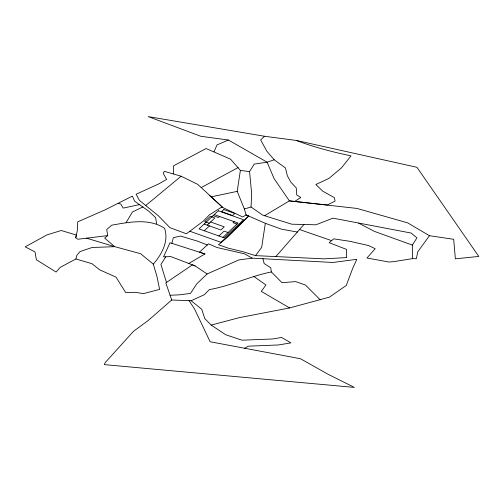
<?xml version="1.0" encoding="UTF-8"?>
<svg xmlns="http://www.w3.org/2000/svg" width="504" height="504" viewBox="0 0 504 504"><rect width="100%" height="100%" fill="white"/><g stroke="black" fill="none" stroke-linecap="round" stroke-linejoin="round"><path stroke-width="0.76" d="M173.282 173.956L164.317 171.31L163.214 173.344L166.603 179.393L159.025 183.765L136.124 194.235L139.419 200.39L158.332 215.762L169.949 227.676L186.423 233.787L203.32 221.13L209.273 214.962L222.081 206.842L197.744 184.376L181.125 176.217L173.282 173.956L173.609 165.784L206.104 148.535L230.593 159.188L240.377 170.421L237.195 191.375L244.371 208.965L246.053 214.893L248.68 216.052L227.688 237.088L218.522 244.724L228.129 248.132L242.959 251.716L255.49 255.629L324.003 258.842L346.664 257.601L346.538 249.398L329.188 242.714L333.724 238.846L349.864 241.309L368.619 245.549L375.196 248.73L366.931 258.01L388.943 262.017L393.807 261.626L412.448 258.634L416.348 258.697L417.759 251.786L429.458 235.714L453.682 239.299L455.37 258.823L478.8 256.423L416.947 167.303L296.428 140.471L264.524 136.256L148.17 116.594L200.794 136.282L228.394 140.024L267.133 162.187L274.069 178.567L289.378 200.876L356.939 208.423L407.641 222.85L429.458 235.714M251.042 207.012L251.685 193.964L249.581 171.606L254.205 164.102L267.133 162.187L274.214 159.787L285.472 167.989L287.299 175.65L290.732 181.988L296.289 187.954L296.743 194.941L300.825 197.537L294.632 201.449L289.378 200.876L264.575 215.725L262.59 215.069L251.042 207.012L244.371 208.965M221.754 207.049L242.771 216.991L246.053 214.893L265.325 223.31L261.664 247.433L255.49 255.629M171.87 243.338L173.376 237.642L180.596 236.055L197.902 241.277L207.295 244.982M75.909 258.974L76.747 255.484L80.016 251.578L92.087 247.496L114.748 246.664L140.61 253.707L153.292 264.134L156.876 276.129L159.623 289.384L143.344 293.637L135.488 292.314L125.691 292.572L116.052 277.15L99.685 269.835L91.936 263.68L75.909 258.974L60.178 267.378L56.133 272.059L36.357 259.749L35.034 251.956L25.2 246.84L47.03 234.87L61.267 230.504L76.432 235.078L75.726 237.737L77.918 239.236L107.768 235.595L106.678 229.616L111.705 225.187C128.86 222.144 149.108 217.974 164.569 228.312C169.092 241.114 161.633 254.64 153.292 264.134M75.726 237.743L77.477 229.818L77.71 221.848L105.09 209.866L132.388 196.119L134.644 201.216L148.869 211.296L155.667 217.633L156.574 223.814M213.998 151.761L217.016 144.913L228.394 140.024M165.803 256.794L160.921 264.43L166.49 282.448M126.082 222.673L132.464 211.951L142.972 206.917M412.448 258.634L412.316 245.076L416.959 237.844L411.125 233.05L332.936 218.15L315.939 224.79L291.734 224.192L264.575 215.725M275.965 256.435L303.956 224.488M207.106 273.956L196.812 283.79L190.512 293.404L179.449 294.827L170.062 295.256L165.835 282.895L192.408 264.846L195.105 265.898L207.106 273.956L238.921 259.919L252.164 258.136L332.961 262.471L356.794 259.321L352.68 268.443L346.267 285.44L329.452 297.139L289.617 307.944L239.532 317.596L211.189 325.086L204.769 318.547L201.739 309.28L191.123 300.731L171.725 300.006L148.264 320.456L133.472 331.33L105.115 362.691L104.341 364.631L354.4 387.406L328.356 374.422L300.485 358.735L210.13 341.75L194.437 308.782L189.05 300.655M222.913 237.397L238.02 223.039L214.263 214.584M248.68 216.052L221.023 242.342L189.819 231.248M264.524 136.256L260.65 139.917L266.893 151.288L274.214 159.787M207.226 225.131L214.862 217.974L210.307 216.355L204.687 221.615L209.242 223.241M204.309 230.782L209.481 225.931M219.574 216.474L218.471 217.507L213.161 215.618M218.9 235.966L224.072 231.122L228.035 232.533M234.165 221.666L233.062 222.699L236.93 224.078M145.732 205.519L181.125 176.217M107.768 235.595L104.681 238.115L114.748 246.664L86.556 238.178M188.855 263.453L204.952 253.947L170.012 242.745L163.517 256.901L170.743 256.555L195.105 265.898M244.661 348.239L248.327 346.179L278.447 344.956L290.94 342.877L281.566 337.485L272.702 338.965L242.059 340.2L225.729 334.757L211.189 325.086M201.191 187.614L238.203 167.498M191.123 300.731L204.322 294.714L209.393 289.573C230.731 285.9 250.217 276.186 271.347 271.94L281.994 282.681L295.709 281.604L305.493 285.081L320.298 299.874M139.816 204.542L123.127 208.108L120.884 204.139L118.119 203.307M209.33 195.256L211.113 196.862L237.195 191.375M294.632 201.449L327.291 205.021L335.072 201.121L334.404 197.7L322.73 191.148L315.857 184.502L328.973 178.403L341.548 167.782L350.998 155.862C332.501 151.969 314.093 147.244 296.428 140.471M240.377 170.421L249.581 171.606M297.511 232.061L281.591 229.207L265.325 223.31M204.952 253.947L199.414 252.17L208.555 243.835L217.029 247.521L244.547 253.84L252.164 258.136M299.685 229.603L331.645 240.647M210.596 221.974L224.274 226.838L220.903 229.994L204.17 224.041M412.316 245.076L374.504 231.424L358.627 223.121M289.617 307.944L261.324 291.419L265.936 284.955L253.537 276.255M211.113 196.862L222.869 207.579M170.062 295.256L171.725 300.006M262.874 258.59L264.134 263.523L270.755 267.781L271.347 271.94M218.333 210.773L198.998 228.892L224.211 237.857L243.545 219.744L218.333 210.773M223.852 209.551L221.602 211.661L232.546 215.554L234.795 213.444L223.852 209.551"/></g></svg>
